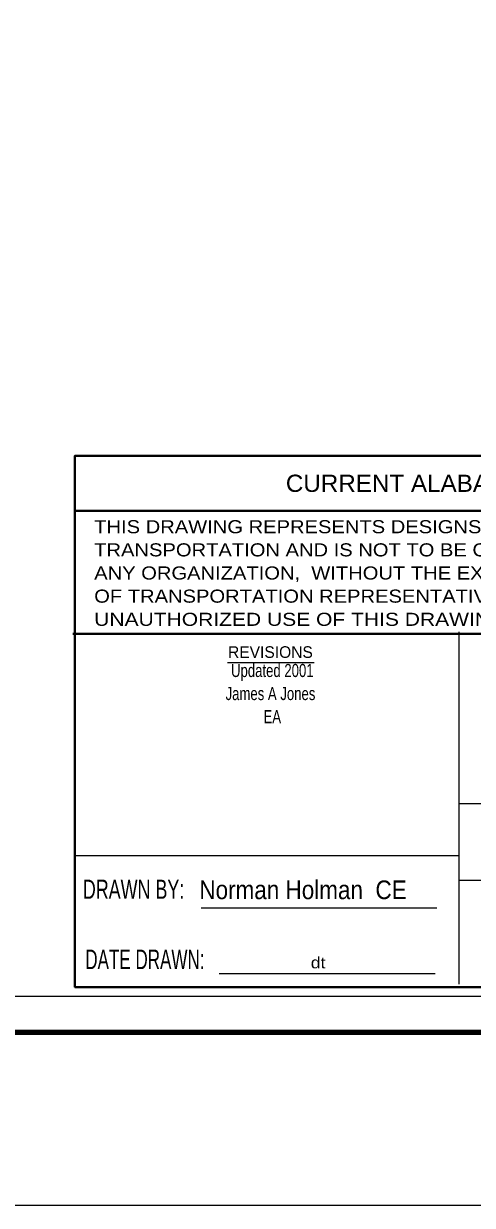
# Model space of a CAD drawing. Extents: x -524 to 1472, y -357 to 353.
# Drawn here: x 79.5 to 181.2, y -356.8 to -88.8 of the extents above; entities that cross this region are included whole.
import ezdxf
from ezdxf.enums import TextEntityAlignment as Align

# ---------------------------------------------------------------- set-up
doc = ezdxf.new("R2010")
doc.units = 0
doc.header["$LTSCALE"] = 2.5
doc.layers.add('1', color=7, linetype='Continuous', lineweight=13)
doc.layers.add('3', color=7, linetype='Continuous', lineweight=13)

msp = doc.modelspace()

# ---------------------------------------------------------------- linework, layer by layer
at = {"layer": '1'}
for p, q in [((125.631, -233.703), (145.277, -233.703)), ((178.078, -265.647), (345.836, -265.647)), ((119.663, -289.336), (173.106, -289.336)), ((123.784, -304.201), (172.752, -304.201))]:
    msp.add_line(p, q, dxfattribs=at)
at = {"layer": '1', "lineweight": 25}
for points in [[(383.194, 344.427), (383.194, -356.824), (-524.306, -356.824), (-524.306, 344.427)], [(349.92, 287.38), (-495.639, 287.38), (-495.639, -309.374), (349.92, -309.374)]]:
    msp.add_lwpolyline(points, close=True, dxfattribs=at)
at = {"layer": '1', "lineweight": 106}
msp.add_lwpolyline([(-505.747, -317.532), (358.96, -317.532), (358.96, 296.273), (-505.747, 296.273)], close=True, dxfattribs=at)
at = {"layer": '3', "lineweight": 40}
for p, q in [((345.836, -199.331), (91.073, -199.331)), ((345.371, -227.214), (90.622, -227.214))]:
    msp.add_line(p, q, dxfattribs=at)
at = {"layer": '3'}
for p, q in [((178.198, -306.664), (178.139, -226.737)), ((91.073, -277.49), (178.078, -277.49)), ((91.073, -277.49), (178.078, -277.49)), ((178.078, -283.063), (345.836, -283.063))]:
    msp.add_line(p, q, dxfattribs=at)
at = {"layer": '3', "lineweight": 40}
msp.add_lwpolyline([(345.623, -186.799), (91.072, -186.799), (91.072, -307.311), (345.623, -307.311)], close=True, dxfattribs=at)

# ---------------------------------------------------------------- texts
at = {"layer": '1'}
for s, height, width, p in [('CURRENT ALABAMA DEPARTMENT OF TRANSPORTATION', 3.908, 1.05, (216.324, -195.01)), ('Updated 2001', 2.968, 0.75, (135.822, -236.999)), ('James A Jones ', 2.968, 0.75, (135.822, -242.231)), ('EA', 2.968, 0.75, (135.822, -247.464)), ('Norman Holman  CE', 4.232, 0.9, (142.78, -287.374))]:
    msp.add_text(s, height=height, dxfattribs=dict(at, width=width)).set_placement(p, align=Align.CENTER)
for s, height, width, p in [('THIS DRAWING REPRESENTS DESIGNS PREPARED FOR USE BY THE ALABAMA DEPARTMENT OF', 2.968, 1.15, (95.458, -204.392)), ('TRANSPORTATION AND IS NOT TO BE COPIED,  REPRODUCED,  ALTERED,  OR USED BY ANYONE,  OR', 2.968, 1.15, (95.458, -209.642)), ('ANY ORGANIZATION,  WITHOUT THE EXPRESSED WRITTEN CONSENT OF THE ALABAMA DEPARTMENT', 2.968, 1.15, (95.458, -214.887)), ('OF TRANSPORTATION REPRESENTATIVE AUTHORIZED TO APPROVE THIS USE.   ANYONE MAKING', 2.968, 1.15, (95.458, -220.138)), ('UNAUTHORIZED USE OF THIS DRAWING MAY BE PROSECUTED TO THE FULLEST EXTENT OF THE LAW.', 2.968, 1.2, (95.458, -225.394)), ('DRAWN BY:', 4.334, 0.7, (92.886, -287.294)), ('DATE DRAWN:', 4.44, 0.65, (93.438, -303.255)), ('dt', 2.606, 1.15, (144.532, -303.067))]:
    msp.add_text(s, height=height, dxfattribs=dict(at, width=width)).set_placement(p)
at = {"layer": '3'}
msp.add_text('REVISIONS', height=2.64, dxfattribs=at).set_placement((135.396, -232.659), align=Align.CENTER)

doc.saveas('drawing.dxf')
